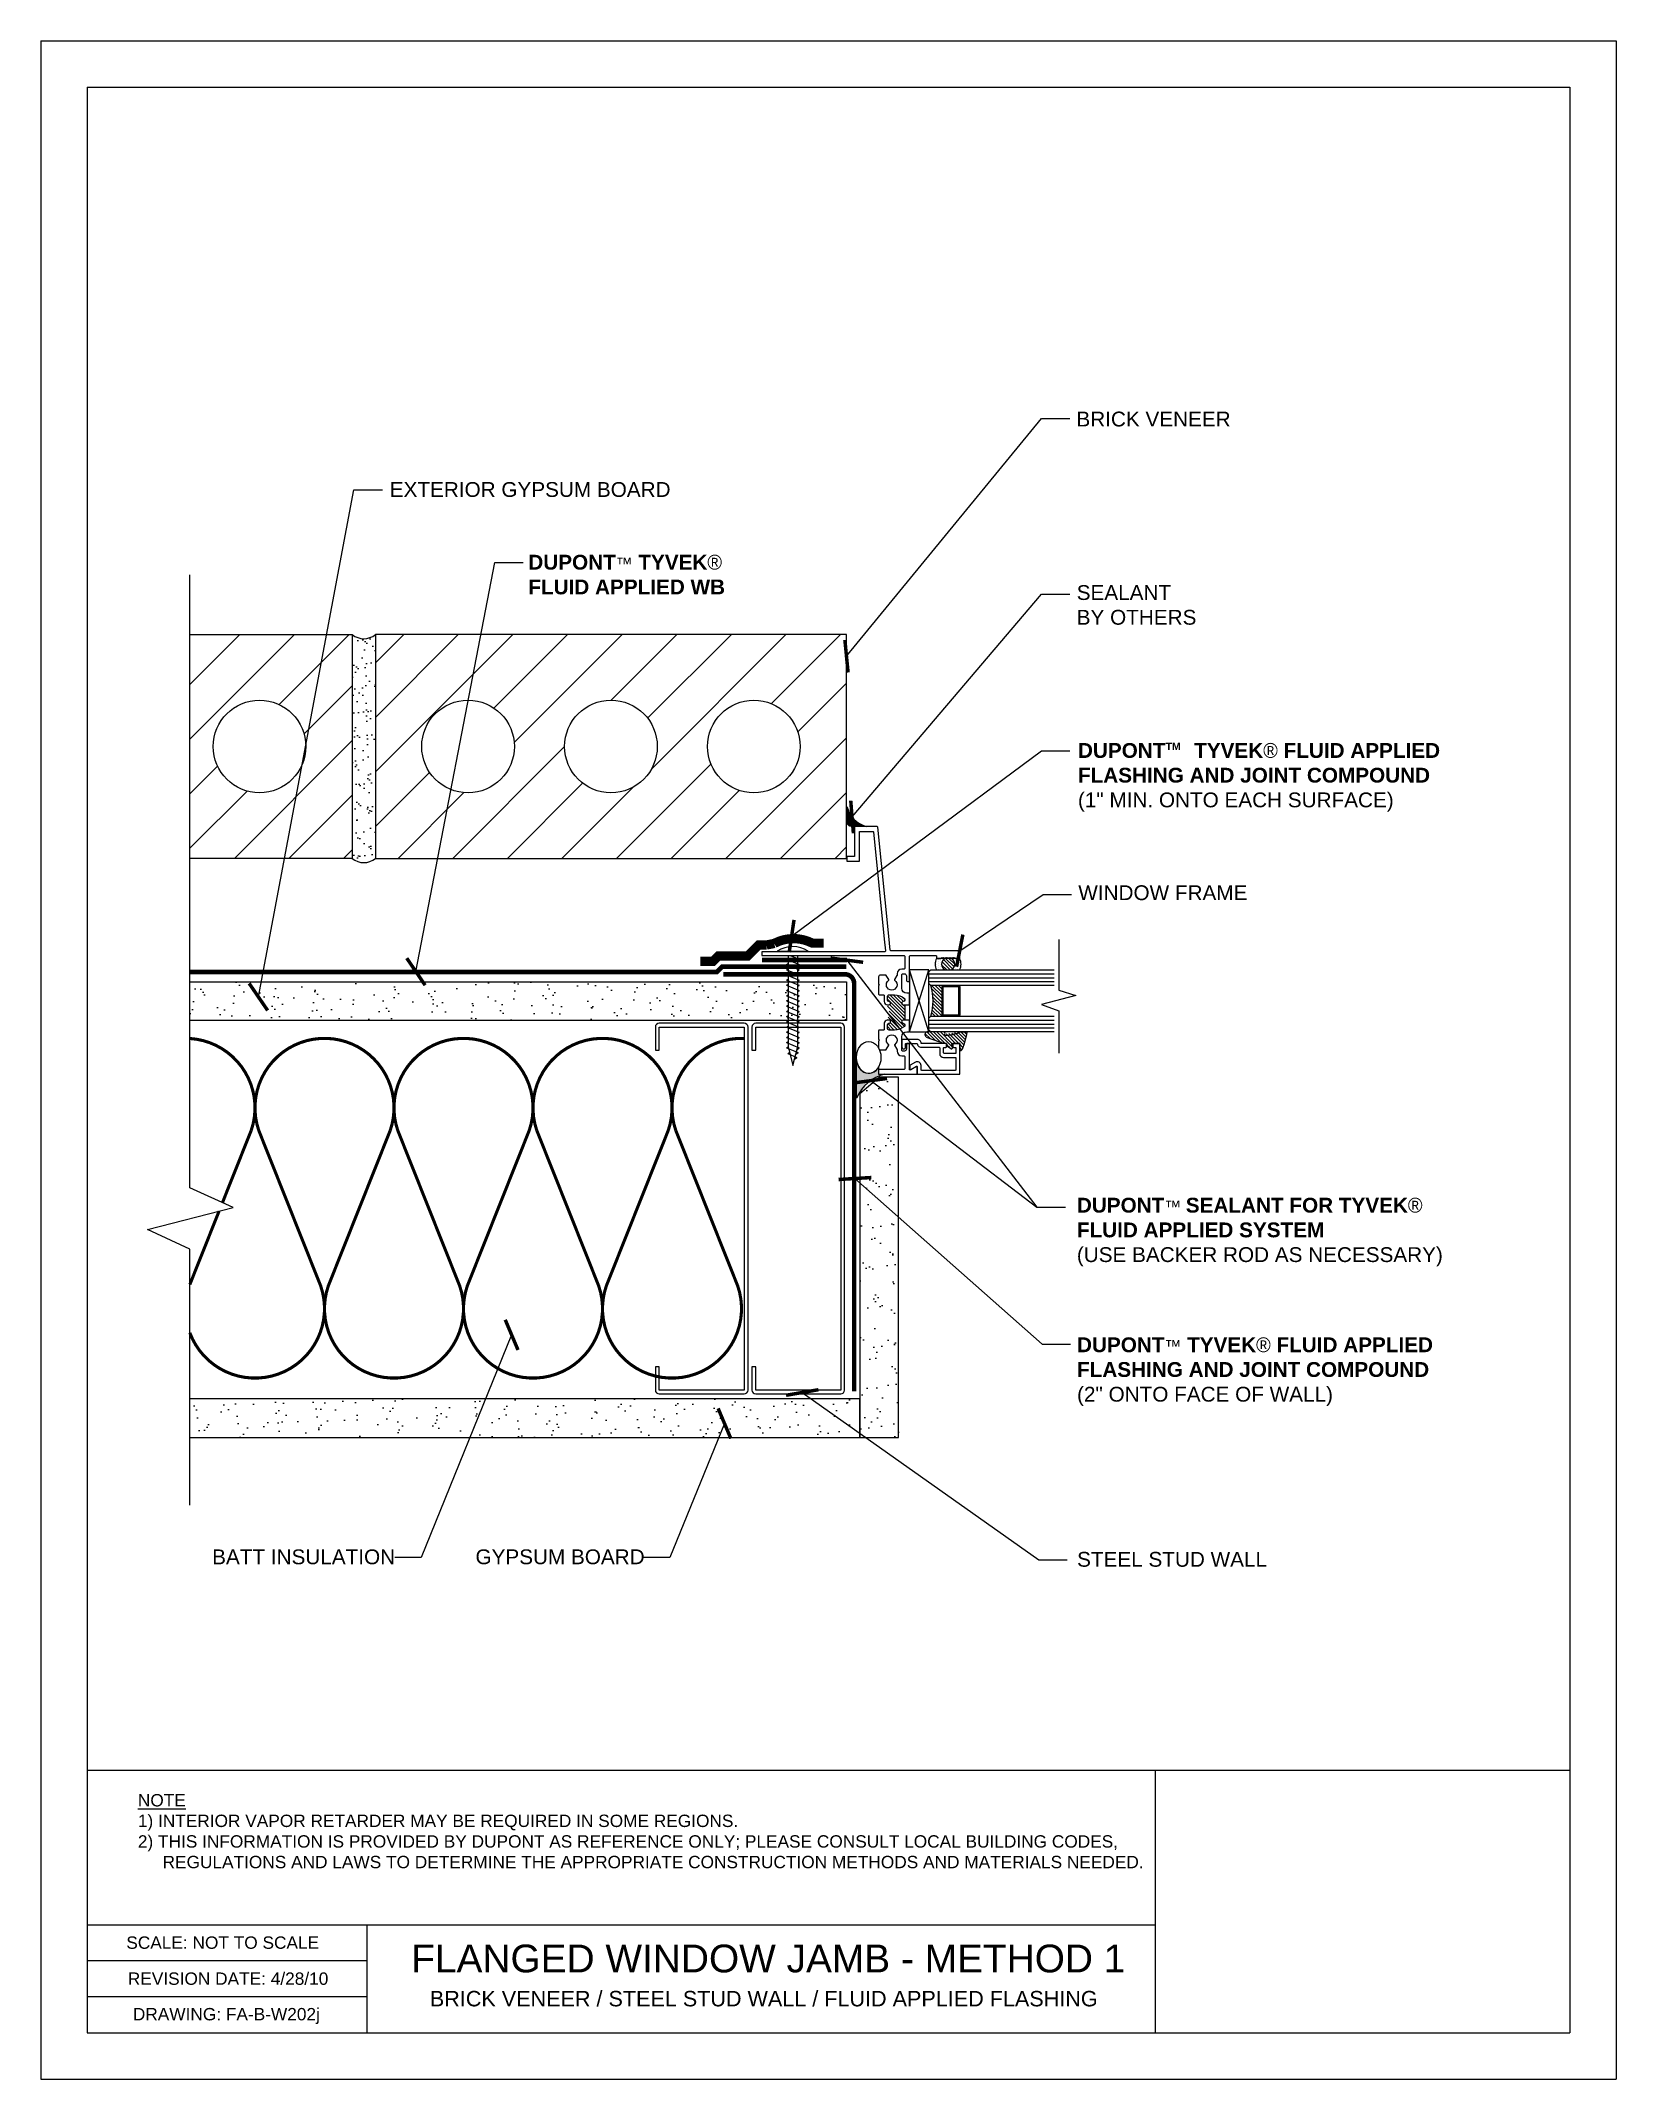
# Model space of a CAD drawing. Extents: x 431 to 456.5, y -269.5 to -236.5.
import ezdxf

# ---------------------------------------------------------------- set-up
doc = ezdxf.new("R2010")
doc.units = 0
doc.header["$LTSCALE"] = 1.5
doc.header["$MEASUREMENT"] = 0
doc.linetypes.add('DASHED2', pattern=[0.375, 0.25, -0.125])
doc.layers.get('0').update_dxf_attribs({"color": 8, "linetype": 'CONTINUOUS'})
for name, color, linetype in [('8x11-ttb$0$B', 5, 'CONTINUOUS'), ('CMU', 250, 'CONTINUOUS'), ('Flanged Window', 250, 'CONTINUOUS'), ('INSULATION', 241, 'CONTINUOUS'), ('SEALANT', 250, 'CONTINUOUS'), ('STRUCTURE', 250, 'CONTINUOUS'), ('TEXT', 7, 'CONTINUOUS'), ('Tyvek FA Flashing and Joint Treatment', 150, 'DASHED2'), ('Tyvek FA WB', 10, 'DASHED2')]:
    doc.layers.add(name, color=color, linetype=linetype)
for name, color, linetype, lineweight in [('A-Fasteners', 8, 'CONTINUOUS', 9), ('A-Sealant', 250, 'CONTINUOUS', 15), ('brick', 250, 'CONTINUOUS', 5), ('Gyp Board', 250, 'CONTINUOUS', 20), ('Metal Stud', 250, 'CONTINUOUS', 18)]:
    doc.layers.add(name, color=color, linetype=linetype, lineweight=lineweight)
doc.layers.add('VIEWPORT', color=7, linetype='CONTINUOUS', plot=False)
doc.styles.add('DETAILS', font='sanss___.ttf', dxfattribs={"height": 1})
doc.dimstyles.new('ARCH_1_1-2_IN', dxfattribs={"dimscale": 0, "dimtxt": 0.09375, "dimasz": 0.09375, "dimexe": 0.0625, "dimexo": 0.0625, "dimgap": 0.0625, "dimtad": 1, "dimdec": 4, "dimlfac": 8, "dimzin": 3, "dimdsep": 46, "dimlunit": 4, "dimtxsty": 'Standard', "dimblk1": 'ARCHTICK', "dimblk2": 'ARCHTICK', "dimsah": 1, "dimcen": 0.0625, "dimdle": 0.0625, "dimclrd": 256, "dimclre": 256, "dimclrt": 256, "dimadec": 0, "dimazin": 0, "dimtfac": 1, "dimtdec": 4, "dimtmove": 0, "dimatfit": 3, "dimldrblk": 'ARCHTICK', "dimfxl": 1, "dimfrac": 2, "dimtolj": 1, "dimtzin": 0, "dimlwd": -1, "dimlwe": -1, "dimarcsym": 0})
pattern_1 = [(315, (440.0148717457176, -239.8994861129889), (0.02762135864009952, 0.02762135864009951), [])]

# ---------------------------------------------------------------- blocks, each defined once
blk = doc.blocks.new('*X1')
at = {"color": 0}
for p, q in [((0.140625, 0.34375), (0.140625, 0.34375)), ((0.15625, 0.375), (0.15625, 0.375)), ((0.171875, 0.34375), (0.171875, 0.34375)), ((0.1875, 0.375), (0.1875, 0.375)), ((0.203125, 0.34375), (0.203125, 0.34375)), ((0.21875, 0.375), (0.21875, 0.375)), ((0.234375, 0.34375), (0.234375, 0.34375)), ((0.25, 0.375), (0.25, 0.375)), ((0.265625, 0.34375), (0.265625, 0.34375)), ((0.28125, 0.375), (0.28125, 0.375)), ((0.296875, 0.34375), (0.296875, 0.34375)), ((0.3125, 0.375), (0.3125, 0.375)), ((0.140625, 0.28125), (0.140625, 0.28125)), ((0.140625, 0.09375), (0.140625, 0.09375)), ((0.140625, 0.03125), (0.140625, 0.03125)), ((0.15625, 0.3125), (0.15625, 0.3125)), ((0.15625, 0.0625), (0.15625, 0.0625)), ((0.15625, 0), (0.15625, 0)), ((0.171875, 0.03125), (0.171875, 0.03125)), ((0.1875, 0.3125), (0.1875, 0.3125)), ((0.1875, 0.0625), (0.1875, 0.0625)), ((0.1875, 0), (0.1875, 0)), ((0.203125, 0.03125), (0.203125, 0.03125)), ((0.21875, 0.3125), (0.21875, 0.3125)), ((0.21875, 0.0625), (0.21875, 0.0625)), ((0.21875, 0), (0.21875, 0)), ((0.234375, 0.03125), (0.234375, 0.03125)), ((0.25, 0.3125), (0.25, 0.3125)), ((0.25, 0.0625), (0.25, 0.0625)), ((0.25, 0), (0.25, 0)), ((0.265625, 0.03125), (0.265625, 0.03125)), ((0.28125, 0.3125), (0.28125, 0.3125)), ((0.28125, 0.0625), (0.28125, 0.0625)), ((0.28125, 0), (0.28125, 0)), ((0.296875, 0.28125), (0.296875, 0.28125)), ((0.296875, 0.09375), (0.296875, 0.09375)), ((0.296875, 0.03125), (0.296875, 0.03125)), ((0.3125, 0.3125), (0.3125, 0.3125)), ((0.3125, 0.25), (0.3125, 0.25)), ((0.3125, 0.125), (0.3125, 0.125)), ((0.3125, 0.0625), (0.3125, 0.0625)), ((0.3125, 0), (0.3125, 0))]:
    blk.add_line(p, q, dxfattribs=at)
blk = doc.blocks.new('_ArchTick')
at = {"color": 0, "linetype": 'ByBlock', "const_width": 0.15}
blk.add_lwpolyline([(-0.5, -0.5), (0.5, 0.5)], dxfattribs=at)
blk = doc.blocks.new('Revsion Date')
at = {"layer": 'TEXT', "insert": (0.000131622949083976, 0.2031688605532622, 2.979996827461446e-09), "char_height": 0.2, "width": 16.26451670448571, "attachment_point": 1, "style": 'DETAILS'}
blk.add_mtext('\\pi-0.033334,l0.033334,t0.1;REVISION DATE: 4/28/10', dxfattribs=at)

msp = doc.modelspace()

# ---------------------------------------------------------------- hatches: boundary and pattern name
at = {"layer": 'brick'}
h = msp.add_hatch(dxfattribs=at)
h.set_pattern_fill('_USER', color=256, scale=0.625, angle=45, style=0, pattern_type=0)
h.set_pattern_definition([(45, (327.7296564125932, -49.42564763300743), (-0.4419417382415922, 0.4419417382415922), [])])
h.paths.add_polyline_path([(443.9953514776073, -249.7754262323278), (443.9953514776073, -246.1504262323278), (436.3703514776073, -246.1504262323278), (436.3703514776073, -249.7754262323278)])
h.paths.add_polyline_path([(441.7453514776073, -247.9629262323278, -1), (443.2453514776073, -247.9629262323278, -1)], flags=16)
h.paths.add_polyline_path([(439.4328514776073, -247.9629262323278, -1), (440.9328514776073, -247.9629262323278, -1)], flags=16)
h.paths.add_polyline_path([(437.1203514776073, -247.9629262323278, -1), (438.6203514776073, -247.9629262323278, -1)], flags=16)
h.paths.add_polyline_path([(433.7453514776073, -247.962926232328, -1), (435.2453514776073, -247.962926232328, -1)], flags=16)
h.paths.add_polyline_path([(433.3668345524438, -246.1504262323278), (433.3668345524438, -249.7754262323278), (435.9953514776073, -249.7754262323278), (435.9953514776073, -246.1504262323278)])
at = {"layer": 'CMU'}
h = msp.add_hatch(dxfattribs=at)
h.set_pattern_fill('AR-SAND', color=256, scale=0.15, style=0)
h.set_pattern_definition([(37.50000000000001, (489.2911590799567, -165.0654113767505), (-0.009449003716441223, 0.2890235653519738), [0, -0.228, 0, -0.255, 0, -0.24375]), (7.499999999999999, (489.2911590799567, -165.0654113767505), (0.2654665057901591, 0.423321909784461), [0, -0.123, 0, -0.2055, 0, -0.07875]), (327.5, (489.1066590799567, -165.0654113767505), (0.4671212792627242, 0.0008488580305446746), [0, -0.075, 0, -0.27, 0, -0.3525]), (317.5, (489.1066590799567, -165.0654113767505), (0.450918990685844, 0.1316513347401374), [0, -0.0375, 0, -0.177, 0, -0.2025])])
h.paths.add_polyline_path([(435.9953514776073, -249.775426232328, 0.3636398934486965), (436.3703514776073, -249.7754262323276), (436.3703514776073, -246.1504262323276, -0.3636398934486965), (435.9953514776073, -246.150426232328)])
at = {"layer": 'Flanged Window'}
h = msp.add_hatch(dxfattribs=at)
h.set_pattern_fill('ANSI31', color=256, scale=0.3125, angle=-90.00000000000001, style=0)
h.set_pattern_definition(pattern_1)
h.paths.add_polyline_path([(445.5906348501923, -251.3940226401584, 0.5994849690439422), (445.5906348501923, -251.5815226401584), (445.690817372217, -251.5815226401584, 0.5994849690439855), (445.690817372217, -251.3940226401584)])
h = msp.add_hatch(dxfattribs=at)
h.set_pattern_fill('ANSI31', color=256, scale=0.3125, angle=-90.00000000000001, style=0)
h.set_pattern_definition(pattern_1)
h.paths.add_polyline_path([(444.773342691113, -251.9840226401584), (444.6882661104499, -251.9840226401584, 0.4142135623730782), (444.6572661104499, -252.0150226401584), (444.6572661104499, -252.0454625953151), (444.6572661104499, -252.0690228161001, 0.4134367706477985), (444.682199789002, -252.0940227281293, -0.4134367706477768), (444.707133467554, -252.1190226401584, -0.4142135623730014), (444.682133467554, -252.1440226401584), (444.645133467554, -252.1440226401584, -0.0235299427076355), (444.6404352883328, -252.1438014219033, -0.3828738555299172), (444.6404352883328, -252.3942438584135, -0.02352994270754205), (444.645133467554, -252.3940226401584), (444.682133467554, -252.3940226401584, -0.414213562373142), (444.707133467554, -252.4190226401584, -0.4134367706478139), (444.682199789002, -252.4440225521876, 0.4134367706477617), (444.6572661104499, -252.4690224642167), (444.6572661104499, -252.5230226401584, 0.4142135623731245), (444.6882661104499, -252.5540226401584), (444.7733426911131, -252.5540226401584, 0.1770594805052711), (444.934583083239, -252.4950763916188, 0.2209495453946134), (444.938133467554, -252.4874342415604), (444.938133467554, -252.4690226401584, 0.4142135623731367), (444.913133467554, -252.4440226401584, -0.4142135623730951), (444.888133467554, -252.4190226401584, -0.4142135623731262), (444.913133467554, -252.3940226401584), (444.938133467554, -252.3940226401584), (444.938133467554, -252.1440226401584), (444.913133467554, -252.1440226401584, -0.4142135623732721), (444.888133467554, -252.1190226401584, -0.4142135623730742), (444.913133467554, -252.0940226401584, 0.4142135623731161), (444.938133467554, -252.0690226401584), (444.938133467554, -252.0506110387565, 0.2209495453946811), (444.934583083239, -252.0429688886981, 0.1770594805052991)])
h = msp.add_hatch(dxfattribs=at)
h.set_pattern_fill('ANSI31', color=256, scale=0.3125, angle=-90.00000000000001, style=0)
h.set_pattern_definition(pattern_1)
h.paths.add_polyline_path([(445.359383467554, -252.3315226401584, 0.1532661169364064), (445.359383467554, -251.8315226401584), (445.5626341380568, -251.8315226401584, 0.4142135623730951), (445.5426341380568, -251.8515226401584), (445.5426341380568, -252.3115226401584, 0.4142135623730951), (445.5626341380568, -252.3315226401584)])
h = msp.add_hatch(dxfattribs=at)
h.set_pattern_fill('ANSI31', color=256, scale=0.3125, angle=-90.00000000000001, style=0)
h.set_pattern_definition(pattern_1)
edge = h.paths.add_edge_path()
edge.add_ellipse((445.6956475785345, -252.6131295314899), major_axis=(-0.1394281120501379, -0.03159978577966091), ratio=0.1315504041792656, start_angle=43.23255510832654, end_angle=180.0222035758548)
edge.add_arc((445.5955229698013, -252.6329650776674), 0.01581211163489992, 131.5153182105293, 277.1039484910742, ccw=False)
edge.add_arc((445.569745834349, -252.6042874405566), 0.02274858542222976, 312.2539258486913, 394.0602292989347)
edge.add_arc((445.5739244450517, -252.596932577198), 0.01562499999999937, 20.16295508255612, 80.38761896200008)
edge.add_line((445.5765335357796, -252.5815269525572), (445.3041748022106, -252.5815269525572))
edge.add_line((445.3041748022106, -252.5815269525572), (445.2974051374348, -252.5822027865608))
edge.add_ellipse((445.2985371837681, -252.6278912376519), major_axis=(-0.001132046333257507, 0.04568845109110958), ratio=0.6211639215728223, start_angle=-2.228932720769633e-11, end_angle=153.240306021906)
edge.add_line((445.2867699018676, -252.6690031918491), (445.5026828699289, -252.7456060202891))
edge.add_ellipse((445.5265977630227, -252.7365681809758), major_axis=(-0.04675090711238047, 0.008507034838835905), ratio=0.3124151545627992, start_angle=62.54228582398135, end_angle=105.8208557421258)
edge.add_line((445.5367864363772, -252.7529398689673), (445.6129152002659, -252.7693110844313))
edge.add_arc((445.563484137493, -252.8078167028978), 0.0626586994786155, 0.4556110642818112, 37.9177399520741, ccw=False)
edge.add_arc((445.6461734884762, -252.8047276190272), 0.02019947474510423, 187.3691930734962, 230.7733178533416)
edge.add_line((445.6333995402377, -252.8203751436359), (445.6954884826068, -252.8597137390038))
edge.add_arc((445.6954884826069, -252.8440887390038), 0.01562499999999938, 270.0000000000065, 368.9185654660081)
edge.add_line((445.7109245714089, -252.8416663873579), (445.6995247470851, -252.7690226401584))
edge.add_line((445.6995247470851, -252.7690226401584), (445.8295125231189, -252.7690226401584))
edge.add_line((445.829512523119, -252.7690226401584), (445.8295125231188, -252.8704320020349))
edge.add_arc((445.8451375231188, -252.870432002035), 0.01562500000000029, 179.9999999999153, 322.8133697693374)
edge.add_ellipse((445.8983297881633, -252.7306992994634), major_axis=(-0.04074428102226008, -0.1491766593049794), ratio=0.0914005455359898, start_angle=-1.017777498068325e-12, end_angle=179.999999999999)
edge.add_line((445.9390740691855, -252.5815226401584), (445.8350740691855, -252.5815226401584))
at = {"layer": 'Gyp Board'}
h = msp.add_hatch(dxfattribs=at)
h.set_pattern_fill('AR-SAND,_O', color=256, scale=0.25, angle=90)
h.set_pattern_definition([(52.49999999999999, (-118.97298343527, -2033.9252010914), (0.4817059422532897, -0.01574833952740207), [0, -0.38, 0, -0.425, 0, -0.40625]), (82.49999999999999, (-118.97298343527, -2033.9252010914), (0.7055365163074351, 0.4424441763169317), [0, -0.205, 0, -0.3425, 0, -0.13125]), (122.5, (-118.97298343527, -2034.2327010914), (0.001414763384241117, 0.7785354654378738), [0, -0.125, 0, -0.45, 0, -0.5875]), (132.5, (-118.97298343527, -2034.2327010914), (0.2194188912335623, 0.7515316511430734), [0, -0.0625, 0, -0.295, 0, -0.3375])])
edge = h.paths.add_edge_path()
edge.add_line((433.3668345524438, -251.7754262323279), (443.9953514776073, -251.775426232328))
edge.add_line((443.9953514776073, -251.775426232328), (443.9953514776073, -252.400426232328))
edge.add_line((443.9953514776073, -252.400426232328), (433.3668345524438, -252.4004262323279))
h = msp.add_hatch(dxfattribs=at)
h.set_pattern_fill('AR-SAND,_O', color=256, scale=0.25, angle=-1.272221872585407e-14)
h.set_pattern_definition([(37.49999999999999, (0, -271.5365725593933), (-0.01574833952740193, 0.4817059422532897), [0, -0.38, 0, -0.425, 0, -0.40625]), (7.499999999999987, (0, -271.5365725593933), (0.4424441763169319, 0.705536516307435), [0, -0.205, 0, -0.3425, 0, -0.13125]), (327.5, (-0.3075, -271.5365725593933), (0.7785354654378738, 0.001414763384240952), [0, -0.125, 0, -0.45, 0, -0.5875]), (317.5, (-0.3075, -271.5365725593933), (0.7515316511430733, 0.2194188912335621), [0, -0.0625, 0, -0.295, 0, -0.3375])])
h.paths.add_polyline_path([(444.2141014776065, -259.150426232328), (444.8391014776064, -259.150426232328), (444.8391014776064, -253.3179959882593), (444.5316034648476, -253.3179959882593), (444.2141014776064, -253.5870027524008)])
h = msp.add_hatch(dxfattribs=at)
h.set_pattern_fill('AR-SAND,_O', color=256, scale=0.25, angle=90)
h.set_pattern_definition([(307.5, (-118.9104834352697, 1522.999348626744), (0.4817059422532897, 0.01574833952740201), [0, -0.3799999999999988, 0, -0.4249999999999988, 0, -0.4062499999999988]), (277.5, (-118.9104834352697, 1522.999348626744), (0.7055365163074351, -0.4424441763169318), [0, -0.205, 0, -0.3425, 0, -0.13125]), (237.5, (-118.9104834352697, 1523.306848626744), (0.001414763384241021, -0.7785354654378738), [0, -0.1249999999999999, 0, -0.4499999999999998, 0, -0.5874999999999996]), (227.5, (-118.9104834352697, 1523.306848626744), (0.2194188912335622, -0.7515316511430734), [0, -0.0625, 0, -0.295, 0, -0.3375])])
edge = h.paths.add_edge_path()
edge.add_line((433.3668342658086, -259.1504262323277), (444.2141014776065, -259.150426232328))
edge.add_line((444.2141014776065, -259.150426232328), (444.2141014776064, -258.525426232328))
edge.add_line((444.2141014776064, -258.525426232328), (433.3668337190025, -258.5254262323277))
at = {"layer": 'SEALANT', "linetype": 'Continuous'}
msp.add_hatch(color=256, dxfattribs=at).paths.add_polyline_path([(444.0016195922406, -248.9330396869302), (444.0016195922406, -249.2225555210674), (444.0395696978296, -249.2592650516901), (444.3159753966316, -249.2592650516901, -0.2624934133142667)])
h = msp.add_hatch(color=256, dxfattribs=at)
edge = h.paths.add_edge_path()
edge.add_arc((444.7587358226056, -253.9016445410726), 0.6479726620635412, 102.496413284636, 157.693408021942)
edge.add_line((444.159253510981, -253.6556983501467), (444.1590892860031, -253.0425291986564))
edge.add_arc((444.4467573227103, -253.001671691651), 0.2905550468011815, 188.0836561019345, 233.921767275749)
edge.add_arc((444.3533374149316, -253.0776738501804), 0.1768089346827076, 243.9361917309574, 336.1224188681145)
edge.add_line((444.5150136990546, -253.1492432468232), (444.516133467554, -253.2690226401584))
edge.add_line((444.516133467554, -253.2690226401584), (444.6185284716375, -253.2690226401584))

# ---------------------------------------------------------------- linework, layer by layer
at = {"layer": '8x11-ttb$0$B', "color": 7}
for p, q in [((431.704338062636, -237.2887712683001, 2.979996827461446e-09), (431.704338062636, -268.7887712683001, 2.979996827461446e-09)), ((431.704338062636, -237.2887712683001, 2.979996827461446e-09), (455.704338062636, -237.2887712683001, 2.979996827461446e-09)), ((455.704338062636, -237.2887712683001, 2.979996827461446e-09), (455.704338062636, -268.7887712683001, 2.979996827461446e-09)), ((431.704338062636, -267.0381050034567, 2.979996827461446e-09), (448.992885075475, -267.0381050034567, 2.979996827461446e-09)), ((431.704338062636, -268.7887712683001, 2.979996827461446e-09), (455.704338062636, -268.7887712683001, 2.979996827461446e-09))]:
    msp.add_line(p, q, dxfattribs=at)
for points, elevation in [([(455.704338062636, -264.5434509550295), (431.704338062636, -264.5434509550295)], 2.979996827461446e-09), ([(448.992885075475, -264.5434509550295), (448.992885075475, -268.7887712683001)], 2.979996827461446e-09), ([(436.2308883413559, -267.0381050034567), (436.2308883413559, -268.7887712683001)], 2.979996827461446e-09), ([(436.2308883413559, -267.6217050034567), (431.704338062636, -267.6217050034567)], 2.979996827461445e-09), ([(436.2308883413559, -268.2053050034567), (431.704338062636, -268.2053050034567)], 2.979996827461445e-09)]:
    msp.add_lwpolyline(points, dxfattribs=dict(at, elevation=elevation))
at = {"layer": 'A-Fasteners'}
for p, q in [((443.0250812442891, -251.4079180451397), (443.054347601711, -251.3882036896709)), ((443.0250812442891, -251.4079180451397), (443.2298236759298, -251.4922915192608)), ((443.0547901065938, -252.8444338532452), (443.0547901065934, -251.3470226401584)), ((443.0820536164236, -251.3470226401584), (443.2298236759298, -251.4079180451397)), ((443.2001605899919, -251.3470226401584), (443.2001605899923, -252.8444338532452)), ((443.2005573185079, -251.4276705475811), (443.2298236759298, -251.4079180451397)), ((443.0250812442891, -251.4922915192608), (443.054347601711, -251.4725847931866)), ((443.0250812442891, -251.4922915192608), (443.2298236759298, -251.5766649933819)), ((443.0250812442891, -251.5766649933819), (443.054347601711, -251.5569582673077)), ((443.0250812442891, -251.5766649933819), (443.2298236759298, -251.6610460968975)), ((443.0250812442891, -251.6610460968975), (443.054347601711, -251.6413317414288)), ((443.0250812442891, -251.6610460968975), (443.2298236759298, -251.7454119416241)), ((443.0250812442891, -251.7454272004131), (443.054347601711, -251.7257128449444)), ((443.0250812442891, -251.7454272004131), (443.2298236759298, -251.8297930451397)), ((443.2005573185079, -251.5120440217022), (443.2298236759298, -251.4922915192608)), ((443.2005573185079, -251.5964174958233), (443.2298236759298, -251.5766649933819)), ((443.2005573185079, -251.6807909699444), (443.2298236759298, -251.661038467503)), ((443.2005573185079, -251.76517207346), (443.2298236759298, -251.7454119416241)), ((443.0250812442891, -251.8298083039288), (443.054347601711, -251.81009394846)), ((443.0250812442891, -251.8298083039288), (443.2298236759298, -251.9141741486553)), ((443.0250812442891, -251.9141741486553), (443.054347601711, -251.8944597931866)), ((443.0250812442891, -251.9141741486553), (443.2298236759298, -251.9985476227764)), ((443.0250812442891, -251.9985476227764), (443.054347601711, -251.9788332673077)), ((443.0250812442891, -251.9985476227764), (443.2298236759298, -252.0829210968975)), ((443.0250812442891, -252.0829210968975), (443.054347601711, -252.0632067414288)), ((443.0250812442891, -252.0829210968975), (443.2298236759298, -252.1672945710186)), ((443.2005573185079, -251.8495455475811), (443.2298236759298, -251.8297930451397)), ((443.2005573185079, -251.9339266510967), (443.2298236759298, -251.9141741486553)), ((443.2005573185079, -252.0183001252178), (443.2298236759298, -251.9985476227764)), ((443.2005573185079, -252.1026735993389), (443.2298236759298, -252.0829210968975)), ((443.0250812442891, -252.1672945710186), (443.054347601711, -252.1475878449444)), ((443.0250812442891, -252.1672945710186), (443.2298236759298, -252.2516680451397)), ((443.0250812442891, -252.2516680451397), (443.054347601711, -252.2319613190655)), ((443.0250812442891, -252.2516680451397), (443.2298236759298, -252.3360491486553)), ((443.0250812442891, -252.3360491486553), (443.054347601711, -252.3163347931866)), ((443.0250812442891, -252.3360491486553), (443.2298236759298, -252.4204149933819)), ((443.0250812442891, -252.4204302521709), (443.054347601711, -252.4007158967022)), ((443.0250812442891, -252.4204302521709), (443.2298236759298, -252.5047960968975)), ((443.2005573185079, -252.18704707346), (443.2298236759298, -252.1672945710186)), ((443.2005573185079, -252.2714281769756), (443.2298236759298, -252.2516680451397)), ((443.2005573185079, -252.3558016510967), (443.2298236759298, -252.3360491486553)), ((443.2005573185079, -252.4401751252178), (443.2298236759298, -252.4204149933819)), ((443.0250812442891, -252.5048113556866), (443.054347601711, -252.4850970002178)), ((443.0250812442891, -252.5048113556866), (443.2298236759298, -252.5891772004131)), ((443.0250812442891, -252.5891924592022), (443.054347601711, -252.5694781037334)), ((443.0250812442891, -252.5891924592022), (443.2298236759298, -252.6735583039288)), ((443.0250812442891, -252.6735735627178), (443.054347601711, -252.6538592072491)), ((443.0250812442891, -252.6735735627178), (443.2298236759298, -252.7579394074444)), ((443.0250812442891, -252.7579546662334), (443.054347601711, -252.7382403107647)), ((443.0250812442891, -252.7579546662334), (443.2298236759298, -252.84232051096)), ((443.2005573185079, -252.5245562287334), (443.2298236759298, -252.5047960968975)), ((443.2005573185079, -252.6089297028545), (443.2298236759298, -252.5891772004131)), ((443.2005573185079, -252.6933184357647), (443.2298236759298, -252.6735583039288)), ((443.2005573185079, -252.7776995392803), (443.2298236759298, -252.7579394074444)), ((443.0250812442891, -252.8423357697491), (443.054347601711, -252.8226214142803)), ((443.0250812442891, -252.8423357697491), (443.213486869406, -252.919969895645)), ((443.0450023135664, -252.9349255177747), (443.0742686709883, -252.9152111623059)), ((443.0450023135664, -252.9349255177747), (443.1934115377687, -252.996078789545)), ((443.0547901065938, -252.8444338532452), (443.127475348293, -253.1261247249606)), ((443.127475348293, -253.1261247249606), (443.2001605899923, -252.8444338532452)), ((443.1536710051797, -253.0229109009645), (443.1934115377687, -252.996078789545)), ((443.173746336817, -252.9468020070644), (443.213486869406, -252.919969895645)), ((443.1945627973186, -252.8661280384895), (443.2298236759298, -252.84232051096))]:
    msp.add_line(p, q, dxfattribs=at)
msp.add_lwpolyline([(442.8749347599141, -251.278461220724), (443.3749347599141, -251.278461220724)], dxfattribs=at)
msp.add_arc((443.1249347599141, -251.6440181700106), 0.4428677942363103, 55.63224524558721, 124.3677547544128, dxfattribs=at)
at = {"layer": 'A-Sealant'}
for p, q in [((447.4309954847753, -251.089696508638), (447.4309954847753, -251.9097771480032)), ((447.7100589945011, -251.9932199482869), (447.1519319750495, -252.1410692879917)), ((447.4309954847753, -251.9097771480032), (447.7100589945011, -251.9932199482869)), ((447.1519319750495, -252.1410692879917), (447.4309954847753, -252.2418945195004)), ((447.4309954847753, -252.2418945195004), (447.4309954847753, -252.9295987967591))]:
    msp.add_line(p, q, dxfattribs=at)
msp.add_arc((444.4480881117326, -248.8173874585254), 0.4612044848355011, 194.5225655616658, 253.354368913411, dxfattribs=at)
at = {"layer": 'brick', "linetype": 'Continuous', "elevation": 2.979996827461446e-09}
msp.add_lwpolyline([(433.3668345524438, -246.1504262323278), (435.9953514776073, -246.1504262323278), (435.9953514776073, -249.7754262323278), (433.3668345524438, -249.7754262323278)], dxfattribs=at)
msp.add_lwpolyline([(443.9953514776073, -246.1504262323278), (436.3703514776073, -246.1504262323278), (436.3703514776073, -249.7754262323278), (443.9953514776073, -249.7754262323278)], close=True, dxfattribs=at)
at = {"layer": 'brick', "linetype": 'Continuous'}
for centre in [(434.4953514776073, -247.962926232328, 2.979996827461526e-09), (437.8703514776073, -247.9629262323278, 2.979996827461486e-09), (440.1828514776073, -247.9629262323278, 2.979996827461486e-09), (442.4953514776073, -247.9629262323278, 2.979996827461486e-09)]:
    msp.add_circle(centre, 0.75, dxfattribs=at)
for centre in [(436.1828514776071, -245.9267074748961, 2.979996827461486e-09), (436.1828514776071, -249.5517074748961, 2.979996827461486e-09)]:
    msp.add_arc(centre, 0.2919012374533256, 230.0334297092279, 309.9665702907721, dxfattribs=at)
at = {"layer": 'Flanged Window'}
for p, q in [((445.328133467554, -251.6440226401584), (447.359383467554, -251.6440226401584)), ((445.328133467554, -251.7065226401584), (447.359383467554, -251.7065226401584)), ((445.328133467554, -251.7690226401584), (447.359383467554, -251.7690226401584)), ((445.328133467554, -252.3940226401584), (447.359383467554, -252.3940226401584)), ((445.328133467554, -252.4565226401584), (447.359383467554, -252.4565226401584)), ((445.328133467554, -252.5190226401584), (447.359383467554, -252.5190226401584))]:
    msp.add_line(p, q, dxfattribs=at)
for points in [[(444.6798415991241, -251.0361039558595), (444.5030681287027, -249.2683692516446, 0.3853135861201285), (444.4931177568006, -249.2593642888348), (444.1271676324217, -249.2593642888348), (444.1271676324217, -249.7433642888348), (444.0021676324217, -249.7433642888348), (444.0021676324217, -249.8213642888348), (444.2051676324217, -249.8213642888348), (444.2051676324217, -249.3373642888347), (444.4225287269558, -249.3373642888347, -0.3853135861201833), (444.4324790988579, -249.3463692516445), (444.6061953610837, -251.0835318739027)], [(444.6061953610837, -251.0835318739027), (444.6252449339902, -251.2740276029682, -0.4437164408394605), (444.6152945620881, -251.2850226401584), (443.525133467554, -251.2850226401584), (443.525133467554, -251.2850226401584), (443.505133467554, -251.2850226401584), (442.6271696646181, -251.2850226401584), (442.6271696646181, -251.3470226401584), (444.928133467554, -251.3470226401584, -0.414213562373043), (444.938133467554, -251.3570226401584), (444.938133467554, -251.5560226401584, -0.414213562373043), (444.928133467554, -251.5660226401584), (444.891133467554, -251.5660226401584, 0.414213562373095), (444.813133467554, -251.6440226401584), (444.813133467554, -251.6683867787832, -0.1316524975874107), (444.8117937215919, -251.6733867787832), (444.7748723406031, -251.7373364865413, 0.3839683852959944), (444.7776576855694, -251.7504287942097, -3.079589394164548), (444.6766092495386, -251.7504287942097, 0.3839683852958766), (444.6793945945049, -251.7373364865413), (444.6399535769064, -251.6690226401584, 0.2679491924311631), (444.6312933228685, -251.6640226401584), (444.547133467554, -251.6640226401584, 0.4142135623730867), (444.516133467554, -251.6950226401584), (444.516133467554, -251.8050226401584), (444.531133467554, -251.8200226401584), (444.516133467554, -251.8350226401584), (444.516133467554, -251.9740226401584, 0.414213562373043), (444.526133467554, -251.9840226401584), (444.597133467554, -251.9840226401584, -0.414213562373095), (444.607133467554, -251.9940226401584), (444.607133467554, -252.0940226401584, 0.4142135623731003), (444.657133467554, -252.1440226401584), (444.682133467554, -252.1440226401584, 0.4142135623731159), (444.707133467554, -252.1190226401584)], [(444.707133467554, -252.1190226401584, 0.4142135623734279), (444.682133467554, -252.0940226401584, -0.4142135623731054), (444.657133467554, -252.0690226401584), (444.657133467554, -252.0150226401584, -0.4142135623730949), (444.688133467554, -251.9840226401584), (444.7733426911131, -251.9840226401584, -0.1770594805052748), (444.934583083239, -252.0429688886981, -0.2209495453948463), (444.938133467554, -252.0506110387565), (444.938133467554, -252.0690226401584, -0.4142135623730846), (444.913133467554, -252.0940226401584, 0.4142135623731262), (444.888133467554, -252.1190226401584, 0.4142135623731367), (444.913133467554, -252.1440226401584), (445.016133467554, -252.1440226401584), (445.016133467554, -251.9660226401584, 0.414213562373095), (445.006133467554, -251.9560226401584), (444.971133467554, -251.9560226401584, -0.4142135623730919), (444.891133467554, -251.8760226401584), (444.891133467554, -251.6540226401584, -0.4142135623731211), (444.901133467554, -251.6440226401584), (444.935133467554, -251.6440226401584, -0.414213562373095), (444.966133467554, -251.6750226401584), (444.966133467554, -251.7540226401584, 0.414213562373095), (444.981133467554, -251.7690226401584), (445.006133467554, -251.7690226401584, 0.414213562373095), (445.016133467554, -251.7590226401584), (445.016133467554, -251.3570226401584, -0.414213562373069), (445.026133467554, -251.3470226401584), (445.443133467554, -251.3470226401584, -0.4142135623730691), (445.453133467554, -251.3570226401584), (445.453133467554, -251.3840226401584, 0.414213562373069), (445.463133467554, -251.3940226401584), (445.521133467554, -251.3940226401584), (445.536133467554, -251.3790226401584), (445.551133467554, -251.3940226401584), (445.566133467554, -251.3790226401584), (445.581133467554, -251.3940226401584), (445.596133467554, -251.3790226401584), (445.611133467554, -251.3940226401584), (445.626133467554, -251.3790226401584), (445.641133467554, -251.3940226401584), (445.656133467554, -251.3790226401584), (445.671133467554, -251.3940226401584), (445.686133467554, -251.3790226401584), (445.701133467554, -251.3940226401584), (445.716133467554, -251.3790226401584), (445.731133467554, -251.3940226401584), (445.746133467554, -251.3790226401584), (445.761133467554, -251.3940226401584), (445.828133467554, -251.3940226401584), (445.828133467554, -251.2690226401584), (444.7121833431751, -251.2690226401584, -0.3853135861201812), (444.702232971273, -251.2600176773486), (444.6798415991241, -251.0361039558595)], [(445.5848635172223, -252.6212860817743, 0.3759352725590049), (445.5885918838194, -252.5915467750296, 0.2690001309312399), (445.5765335357796, -252.5815269525572), (445.3041748022106, -252.5815269525572), (445.2974051374348, -252.5822027865608)], [(445.5367864363772, -252.7529398689673), (445.6129152002659, -252.7693110844313, -0.1498724098849271), (445.6260033876895, -252.8036386680476, 0.2394494977625325), (445.6333995402377, -252.8203751436359), (445.6954884826069, -252.8597137390038, 0.4605755436542983), (445.7109245714089, -252.8416663873579), (445.6995247470851, -252.7690226401584), (445.829512523119, -252.7690226401584), (445.8295125231188, -252.870432002035, 0.7186613578343546), (445.857585507141, -252.8798759587684, 0.7186613578343546)], [(445.5850423818533, -252.6211253077956, 0.7233421614621514), (445.5969105775744, -252.6487161861688, 0.7233421614621514)]]:
    msp.add_lwpolyline(points, format="xyb", dxfattribs=at)
for points in [[(445.4528187548552, -251.3940226401584, 0.2248757870346306), (445.4528187548552, -251.5815226401584), (445.828633467554, -251.5815226401584, 0.2248757870346306), (445.828633467554, -251.3940226401584)], [(445.828133467554, -251.8515226401584), (445.828133467554, -252.3115226401584, -0.414213562373095), (445.808133467554, -252.3315226401584), (445.5626341380568, -252.3315226401584, -0.414213562373095), (445.5426341380568, -252.3115226401584), (445.5426341380568, -251.8515226401584, -0.414213562373095), (445.5626341380568, -251.8315226401584), (445.808133467554, -251.8315226401584, -0.414213562373095)], [(444.688133467554, -252.5540226401584, -0.4142135623730971), (444.657133467554, -252.5230226401584), (444.657133467554, -252.4690226401584, -0.4142135623730742), (444.682133467554, -252.4440226401584, 0.4142135623731262), (444.707133467554, -252.4190226401584, 0.4142135623731158), (444.682133467554, -252.3940226401584), (444.657133467554, -252.3940226401584, 0.414213562373095), (444.607133467554, -252.4440226401584), (444.607133467554, -252.5440226401584, -0.414213562373095), (444.597133467554, -252.5540226401584), (444.526133467554, -252.5540226401584, 0.414213562373069), (444.516133467554, -252.5640226401584), (444.516133467554, -252.7030226401584), (444.531133467554, -252.7180226401584), (444.516133467554, -252.7330226401584), (444.516133467554, -252.8430226401584, 0.4142135623730781), (444.547133467554, -252.8740226401584), (444.6312933228685, -252.8740226401584, 0.2679491924311262), (444.6399535769064, -252.8690226401584), (444.6793945945049, -252.8007087937756, 0.3839683852957627), (444.6766092495386, -252.7876164861071, -3.079589394164483), (444.7776576855694, -252.7876164861071, 0.3839683852958816), (444.7748723406031, -252.8007087937756), (444.8117937215919, -252.8646585015337, -0.1316524975871217), (444.813133467554, -252.8696585015336), (444.813133467554, -252.8940226401584, 0.414213562373095), (444.891133467554, -252.9720226401584), (444.928133467554, -252.9720226401584, -0.414213562373095), (444.938133467554, -252.9820226401584), (444.938133467554, -253.1810226401584, -0.414213562373095), (444.928133467554, -253.1910226401584), (444.516133467554, -253.1910226401584), (444.516133467554, -253.2690226401584), (445.016133467554, -253.2690226401584), (445.141133467554, -253.2690226401584), (445.141133467554, -253.1540226401584, 0.4142135623731211), (445.131133467554, -253.1440226401584, 0.1316524975875016), (445.126133467554, -253.1453623861206), (445.031133467554, -253.2002106616936, -0.5773502691895228), (445.016133467554, -253.1915504076557), (445.016133467554, -252.7790226401584, 0.4142135623731211), (445.006133467554, -252.7690226401584), (444.981133467554, -252.7690226401584, 0.4142135623730951), (444.966133467554, -252.7840226401584), (444.966133467554, -252.8630226401584, -0.414213562373095), (444.935133467554, -252.8940226401584), (444.901133467554, -252.8940226401584, -0.4142135623731211), (444.891133467554, -252.8840226401584), (444.891133467554, -252.6620226401584, -0.414213562373095), (444.971133467554, -252.5820226401584), (445.006133467554, -252.5820226401584, 0.4142135623731211), (445.016133467554, -252.5720226401584), (445.016133467554, -252.3940226401584), (444.913133467554, -252.3940226401584, 0.4142135623731262), (444.888133467554, -252.4190226401584, 0.4142135623731054), (444.913133467554, -252.4440226401584, -0.414213562373095), (444.938133467554, -252.4690226401584), (444.938133467554, -252.4874342415604, -0.2209495453947372), (444.934583083239, -252.4950763916188, -0.1770594805052818), (444.7733426911131, -252.5540226401584)], [(445.6161334675541, -252.7790226401584, 0.414213562373043), (445.606133467554, -252.7690226401584), (445.203133467554, -252.7690226401584, 0.4142135623731203), (445.141133467554, -252.7070226401584), (444.901133467554, -252.7070226401584, 0.414213562373095), (444.891133467554, -252.7170226401584), (444.891133467554, -252.8357175736179, 0.8808085980802648), (444.953133467554, -252.8357175736179), (444.953133467554, -252.7790226401584, -0.414213562373147), (444.963133467554, -252.7690226401584), (445.141133467554, -252.7690226401584), (445.141133467554, -252.7690226401584, 0.4142135623731286), (445.203133467554, -252.8310226401584), (445.494133467554, -252.8310226401584, -0.414213562373147), (445.504133467554, -252.8410226401584), (445.504133467554, -252.9340226401584, 0.414213562373095), (445.566133467554, -252.9960226401584), (445.756133467554, -252.9960226401584, -0.414213562373043), (445.766133467554, -253.0060226401584), (445.766133467554, -253.1970226401584, -0.414213562372991), (445.756133467554, -253.2070226401584), (445.213133467554, -253.2070226401584, -0.414213562373095), (445.203133467554, -253.1970226401584), (445.203133467554, -253.1290226401584, 0.5790003334591378), (445.1098682442722, -253.075483067755), (445.0260906896053, -253.1244062069413, 0.2666241783613936), (445.021133467554, -253.1330416218451), (445.021133467554, -253.1816785437163, 0.5790003334591738), (445.0361762455027, -253.19031395862), (445.1260906896053, -253.1378070922979, -0.5790003334590714), (445.141133467554, -253.1464425072016), (445.141133467554, -253.2690226401584), (445.828133467554, -253.2690226401584), (445.828133467554, -252.7690226401584), (445.726133467554, -252.7690226401584, 0.414213562373043), (445.716133467554, -252.7790226401584), (445.716133467554, -252.8240226401584, 0.414213562373095), (445.726133467554, -252.8340226401584), (445.756133467554, -252.8340226401584, -0.414213562372991), (445.766133467554, -252.8440226401584), (445.766133467554, -252.9240226401584, -0.414213562373043), (445.756133467554, -252.9340226401584), (445.606133467554, -252.9340226401584), (445.576133467554, -252.9340226401584, -0.414213562373147), (445.566133467554, -252.9240226401584), (445.566133467554, -252.8440226401584, -0.414213562373095), (445.576133467554, -252.8340226401584), (445.606133467554, -252.8340226401584, 0.414213562373095), (445.6161334675541, -252.8240226401584)]]:
    msp.add_lwpolyline(points, format="xyb", close=True, dxfattribs=at)
for points in [[(445.016133467554, -251.5815226401584), (445.016133467554, -252.5815226401584), (445.328133467554, -252.5815226401584), (445.328133467554, -251.5815226401584)], [(445.808133467554, -251.8515226401584), (445.808133467554, -252.3115226401584), (445.5626341380568, -252.3115226401584), (445.5626341380568, -251.8515226401584)]]:
    msp.add_lwpolyline(points, close=True, dxfattribs=at)
for points in [[(445.328133467554, -252.5815226401584), (445.016133467554, -251.5815226401584)], [(445.016133467554, -252.5815226401584), (445.328133467554, -251.5815226401584)], [(447.359383467554, -251.8315226401584), (445.359383467554, -251.8315226401584), (445.328133467554, -251.8002726401584), (445.328133467554, -251.6127726401584), (445.359383467554, -251.5815226401584), (447.359383467554, -251.5815226401584)], [(444.938133467554, -252.1440226401584), (444.938133467554, -252.3940226401584)], [(447.359383467554, -252.5815226401584), (445.359383467554, -252.5815226401584), (445.328133467554, -252.5502726401584), (445.328133467554, -252.3627726401584), (445.359383467554, -252.3315226401584), (447.359383467554, -252.3315226401584)], [(445.2867699018676, -252.6690031918491), (445.502682869929, -252.7456060202892)], [(445.8350740691855, -252.5815226401584), (445.9390740691855, -252.5815226401584)]]:
    msp.add_lwpolyline(points, dxfattribs=at)
for centre, radius, start, end in [((445.6407261112046, -251.4877726401584), 0.10629297686022, 118.1158925318124, 241.884107468181), ((445.6407261112046, -251.4877726401584), 0.1062929768602179, 298.115892531819, 61.88410746818751), ((444.5629668190814, -252.0815226401584), 0.8347331777067148, 342.5726116454456, 17.42738835455113)]:
    msp.add_arc(centre, radius, start, end, dxfattribs=at)
at = {"layer": 'Flanged Window', "extrusion": (0, 0, -1)}
for centre, major_axis, ratio, start_param, end_param in [((445.2985371837681, -252.6278912376519), (-0.001132046333257507, 0.04568845109110958), 0.6211639215728223, 3.608637420333633, 6.283185307179975), ((445.5265977630227, -252.7365681809758), (-0.04675090711238047, 0.008507034838835905), 0.3124151545627992, 4.436262957201544, 5.191616497827737), ((445.6956475785345, -252.6131295314899), (-0.1394281120501379, -0.03159978577966091), 0.1315504041792656, 3.14120512808541, 5.529979865740398), ((445.8983297881633, -252.7306992994634), (-0.04074428102226008, -0.1491766593049794), 0.0914005455359898, 3.141592653589811, 6.283185307179604)]:
    msp.add_ellipse(centre, major_axis=major_axis, ratio=ratio, start_param=start_param, end_param=end_param, dxfattribs=at)
at = {"layer": 'Gyp Board', "elevation": 2.979996827461446e-09}
for points in [[(433.3668345524438, -251.7754262323279), (443.9953514776073, -251.775426232328), (443.9953514776073, -252.400426232328), (433.3668345524438, -252.4004262323279)], [(444.2141014776065, -259.150426232328), (444.8391014776064, -259.150426232328), (444.8391014776064, -253.3179959882593), (444.5316034648476, -253.3179959882593), (444.2141014776064, -253.5870027524008)], [(444.2141014776064, -253.5870027524008), (444.2141014776065, -259.150426232328)], [(433.3668342658086, -259.1504262323277), (444.2141014776065, -259.150426232328), (444.2141014776064, -258.525426232328), (433.3668337190025, -258.5254262323277)]]:
    msp.add_lwpolyline(points, dxfattribs=at)
at = {"layer": 'INSULATION', "color": 253, "const_width": 0.05, "elevation": 2.979996827461446e-09}
for points in [[(433.3668327822438, -257.4547098822142, 0.988981793712645), (435.4846369124303, -256.6952467268666), (434.4834182471908, -254.1812454956068, -0.5275875311540644), (435.5891014776045, -252.6890519717653)], [(433.3668345524438, -252.6904451807086, -0.4959173986660426), (434.3596369124317, -254.1812454956059), (433.8944905440487, -255.3492006920376)], [(435.5891014776045, -252.6890519717653, -0.5036295496547037), (436.6096369124339, -254.181245495606), (435.608418247193, -256.6952467268691, 1.404370499403762), (437.7346369124327, -256.6952467268664), (436.733418247193, -254.1812454956064, -1.404370499398822), (438.8596369124341, -254.1812454956064), (437.8584182471932, -256.69524672687, 1.404370499403763), (439.9846369124327, -256.6952467268671), (438.9834182471932, -254.1812454956074, -1.404370499398822), (441.1096369124341, -254.1812454956064), (440.1084182471932, -256.69524672687, 1.404370499403762), (442.2346369124327, -256.6952467268671), (441.2334182471932, -254.1812454956074, -0.5275875311540644), (442.3391014776068, -252.6890519717658)]]:
    msp.add_lwpolyline(points, format="xyb", dxfattribs=at)
msp.add_lwpolyline([(433.8399289973931, -255.4862015293511), (433.3668320993138, -256.6741200386332)], dxfattribs=at)
at = {"layer": 'Metal Stud', "elevation": 2.979996827461446e-09}
for points in [[(440.9641014776073, -258.0061938231469), (440.9016014776068, -258.0061938231469), (440.9016014776068, -258.3811938231469, 0.414213562373095), (440.9641014776068, -258.4436938231469), (442.3391014776068, -258.4436938231469, 0.414213562373095), (442.4016014776068, -258.3811938231469), (442.4016014776068, -252.5061938231469, 0.414213562373095), (442.3391014776068, -252.4436938231469), (440.9641014776068, -252.4436938231469, 0.414213562373095), (440.9016014776068, -252.5061938231469), (440.9016014776068, -252.8811938231469), (440.9641014776073, -252.8811938231469), (440.9641014776073, -252.5061938231469), (442.3391014776068, -252.5061938231469), (442.3391014776064, -258.3811938231469), (440.9641014776073, -258.3811938231469)], [(442.5266014776078, -258.0061938231469), (442.4641014776073, -258.0061938231469), (442.4641014776073, -258.3811938231469, 0.414213562373095), (442.5266014776073, -258.4436938231469), (443.9016014776073, -258.4436938231469, 0.414213562373095), (443.9641014776073, -258.3811938231469), (443.9641014776073, -252.5061938231469, 0.414213562373095), (443.9016014776073, -252.4436938231469), (442.5266014776073, -252.4436938231469, 0.414213562373095), (442.4641014776073, -252.5061938231469), (442.4641014776073, -252.8811938231469), (442.5266014776078, -252.8811938231469), (442.5266014776078, -252.5061938231469), (443.9016014776073, -252.5061938231469), (443.9016014776068, -258.3811938231469), (442.5266014776078, -258.3811938231469)]]:
    msp.add_lwpolyline(points, format="xyb", close=True, dxfattribs=at)
at = {"layer": 'SEALANT', "linetype": 'Continuous', "const_width": 0.075, "elevation": 2.979996827461446e-09}
msp.add_lwpolyline([(444.0015786707133, -251.4177323765895), (442.6271696646181, -251.4177323765895)], dxfattribs=at)
at = {"layer": 'SEALANT', "linetype": 'Continuous'}
for points in [[(444.6185284716375, -253.2690226401584, 0.2456096544619512), (444.159253510981, -253.6556983501467), (444.1590892860031, -253.0425291986564, 0.2027167929496145), (444.2756525498005, -253.2365022516494, 0.3461261671958296)], [(444.2756525498005, -253.2365022516494, 0.4254341242710207), (444.5150136990546, -253.1492432468232), (444.516133467554, -253.2690226401584), (444.6185284716375, -253.2690226401584)]]:
    msp.add_lwpolyline(points, format="xyb", dxfattribs=at)
msp.add_ellipse((444.3551008459242, -252.998321730797), major_axis=(0, -0.2581620662939059), ratio=0.7657449048543656, dxfattribs=at)
at = {"layer": 'STRUCTURE', "elevation": 2.979996827461446e-09}
msp.add_lwpolyline([(433.3668345524438, -260.244818960625), (433.3668315966275, -256.0995490605346), (432.6815052830859, -255.7833183522545), (434.0658735401228, -255.4282504326504), (433.3668345524438, -255.1058214174035), (433.3668345524438, -245.1853510128485)], dxfattribs=at)
at = {"layer": 'Tyvek FA Flashing and Joint Treatment', "ltscale": 0.5, "const_width": 0.15, "flags": 128}
msp.add_lwpolyline([(443.6242859429991, -251.1471831514035), (443.4538398319376, -251.1471831514035, -0.1140057311146237), (443.4319088318786, -251.142116782866, 0.2389955834505409), (442.8260808829177, -251.1512822065593, -0.01744205461800917), (442.7022726104311, -251.1758720945452), (442.5746752335273, -251.1758599105753), (442.3940824836029, -251.3564526604997), (441.9212174288342, -251.3564526604997), (441.8342306429204, -251.4434394464134), (441.6271696646181, -251.4434394464134)], format="xyb", dxfattribs=at)
at = {"layer": 'Tyvek FA Flashing and Joint Treatment', "ltscale": 0.5, "const_width": 0.075, "elevation": 2.979996827461446e-09, "flags": 128}
msp.add_lwpolyline([(444.1198382635197, -258.400426232328), (444.1198382635197, -251.800939446414, 0.4142135623730125), (443.9698382635197, -251.650939446414), (442.0019222009112, -251.6509394464135)], format="xyb", dxfattribs=at)
at = {"layer": 'Tyvek FA WB', "elevation": 2.979996827461446e-09, "flags": 128}
msp.add_lwpolyline([(443.9953514776073, -251.5264526604997, 0.075, 0.075, 0), (441.9854065413315, -251.5264526604997, 0.075, 0.075, 0), (441.8984197554177, -251.6134394464135, 0.075, 0.075, 0), (433.3668345524439, -251.6134394464111, 0.075, 0.075, 0)], format="xyseb", dxfattribs=at)
at = {"layer": 'VIEWPORT', "color": 1}
for p, q in [((430.954338062636, -236.5387712683001, 2.979996827461446e-09), (430.954338062636, -269.5387712683001, 2.979996827461446e-09)), ((430.954338062636, -236.5387712683001, 2.979996827461446e-09), (456.454338062636, -236.5387712683001, 2.979996827461446e-09)), ((456.454338062636, -236.5387712683001, 2.979996827461446e-09), (456.454338062636, -269.5387712683001, 2.979996827461446e-09)), ((430.954338062636, -269.5387712683001, 2.979996827461446e-09), (456.454338062636, -269.5387712683001, 2.979996827461446e-09))]:
    msp.add_line(p, q, dxfattribs=at)

# ---------------------------------------------------------------- block references
at = {"layer": 'Flanged Window', "extrusion": (0, 0, -1), "zscale": -1, "rotation": 270}
msp.add_blockref('*X1', (-445.828633467554, -251.2690226401584), dxfattribs=at)
at = {"layer": 'TEXT'}
msp.add_blockref('Revsion Date', (432.3635489318822, -268.0135041915586), dxfattribs=at)

# ---------------------------------------------------------------- texts
at = {"layer": 'TEXT', "style": 'DETAILS'}
for s, insert, char_height, width, attachment_point in [('BRICK VENEER', (447.7172529761719, -242.5424618361288, 2.979996827461446e-09), 0.239999999976, 6.521350676943849, 1), ('\\pi0.24834;EXTERIOR GYPSUM BOARD', (436.3543713477154, -243.6830409128534, 5.959993654922892e-09), 0.239999999976, 4.664147086851381, 1), ('{\\fSansSerif|b1|i0|c2|p2;DUPONT\\fArial|b0|i0|c0|p32;\\H0.8125x;™\\fSansSerif|b1|i0|c2|p2;\\H1.2308x; TYVEK\\fSymbol|b0|i0|c2|p18;â\\fSansSerif|b1|i0|c2|p2; FLUID APPLIED WB}', (438.8454400049114, -244.8600333832166, 2.979996827461446e-09), 0.239999999976, 4.083664647993283, 1), ('SEALANT \\PBY OTHERS', (447.7217956157252, -245.351488723697, 2.979996827461446e-09), 0.239999999976, 6.521350676943849, 1), ('{\\fSansSerif|b1|i0|c2|p2;DUPONT     TYVEK\\fSymbol|b0|i0|c2|p18;â\\fSansSerif|b1|i0|c2|p2; FLUID APPLIED FLASHING AND JOINT COMPOUND} \\P(1" MIN. ONTO EACH SURFACE)', (447.7417644729526, -248.4639769568205), 0.24, 7.261592435195269, 4), ('WINDOW FRAME', (447.7471198665327, -250.2105260799576, 2.979996827461446e-09), 0.239999999976, 6.521350676943849, 1), ('{\\fSansSerif|b1|i0|c2|p2;DUPONT\\fArial|b0|i0|c0|p32;\\H0.8125x;™\\fArial|b1|i0|c0|p32; \\H1.2308x;SEALANT FOR TYVEK\\fSymbol|b0|i0|c2|p18;â\\fArial|b0|i0|c0|p32; \\fArial|b1|i0|c0|p32;FLUID APPLIED SYSTEM\\P\\fArial|b0|i0|c0|p32;\\H0.99998x;(USE BACKER ROD AS NECESSARY)}', (447.7243654789481, -255.2691648806765, 2.979996827461446e-09), 0.239999999976, 6.521350676943849, 1), ('{\\fSansSerif|b1|i0|c2|p2;DUPONT\\fArial|b0|i0|c0|p32;\\H0.8125x;™\\fSansSerif|b1|i0|c2|p2;\\H1.2308x; TYVEK\\fSymbol|b0|i0|c2|p18;â\\fSansSerif|b1|i0|c2|p2; FLUID APPLIED FLASHING AND JOINT COMPOUND\\fSansSerif|b0|i0|c2|p2; \\P(2" ONTO FACE OF WALL)}', (447.7271932028181, -257.5291219702792, 2.979996827461446e-09), 0.239999999976, 6.521350676943849, 1), ('BATT INSULATION', (433.7281707303459, -260.9620460227329, 2.979996827461446e-09), 0.239999999976, 6.521350676943849, 1), ('GYPSUM BOARD', (437.9903370582863, -260.9612819830001, 2.979996827461446e-09), 0.239999999976, 6.521350676943849, 1), ('STEEL STUD WALL', (447.7281917976773, -261.0021861659772, 2.979996827461446e-09), 0.239999999976, 6.521350676943849, 1), ('{\\LNOTE\\P}1) INTERIOR VAPOR RETARDER MAY BE REQUIRED IN SOME REGIONS.\\P\\pi-0.4,l0.4;2) THIS INFORMATION IS PROVIDED BY DUPONT AS REFERENCE ONLY; PLEASE CONSULT LOCAL BUILDING CODES, REGULATIONS AND LAWS TO DETERMINE THE APPROPRIATE CONSTRUCTION METHODS AND MATERIALS NEEDED.', (432.525839973491, -264.9223689057662, 5.959993654922892e-09), 0.2, 16.26451670448571, 1), ('\\pi-0.033334,l0.033334,t0.1;SCALE: NOT TO SCALE', (432.33875435895, -267.2272985987847, 2.979996827461445e-09), 0.2, 16.26451670448571, 1), ('\\pi1.1129;{\\H0.9x;FLANGED WINDOW JAMB - METHOD 1\\H1.0667x; \\P\\pi1.4146;\\H0.52082x;BRICK VENEER / STEEL STUD WALL / FLUID APPLIED FLASHING}', (435.837220121826, -267.3590067908199, 2.979996827461446e-09), 0.5, 13.39364764594225, 1), ('\\pi-0.033334,l0.033334,t0.1;DRAWING: FA-B-W202j', (432.4449969444953, -268.3853712734129, 2.979996827461445e-09), 0.2, 16.26451670448571, 1)]:
    msp.add_mtext(s, dxfattribs=dict(at, insert=insert, char_height=char_height, width=width, attachment_point=attachment_point))
at = {"layer": 'TEXT', "insert": (449.1617835333027, -247.9625243487608), "char_height": 0.12, "attachment_point": 4, "style": 'DETAILS'}
msp.add_mtext('{\\fSansSerif|b1|i0|c2|p2;TM}', dxfattribs=at)

# ---------------------------------------------------------------- leaders
at = {"layer": 'TEXT'}
for points in [[(443.9953514776073, -246.5017725202877, 2.979996827461446e-09), (447.1510671528104, -242.6555354126569, 2.979996827461446e-09), (447.6106777584259, -242.6555354126569, 2.979996827461446e-09)], [(434.4767805348001, -252.0176529802179, 2.979996827461446e-09), (436.0237555446274, -243.8082858005221, 2.979996827461446e-09), (436.483366150243, -243.8082858005221, 2.979996827461446e-09)], [(437.0267181857898, -251.6093617520903, 2.979996827461446e-09), (438.3032649940542, -244.9828399939247, 2.979996827461446e-09), (438.7628755996698, -244.9828399939247, 2.979996827461446e-09)], [(444.0855205656239, -249.104468696071, 2.979996827461446e-09), (447.1533459442321, -245.499858857446, 2.979996827461446e-09), (447.6129565498477, -245.499858857446, 2.979996827461446e-09)], [(443.1073530204731, -251.0326488603277, 2.979996827461446e-09), (447.1533459442321, -248.0327995559394, 2.979996827461446e-09), (447.6129565498477, -248.0327995559394, 2.979996827461446e-09)], [(445.828133467554, -251.2690226401584, 2.979996827461446e-09), (447.1786701950396, -250.3588962137067, 2.979996827461446e-09), (447.6382808006551, -250.3588962137067, 2.979996827461446e-09)], [(444.0015786707133, -251.4226670242401, 2.979996827461446e-09), (447.0788181023913, -255.4227218023677, 2.979996827461446e-09), (447.5384287080069, -255.4227218023677, 2.979996827461446e-09)], [(444.3892936662946, -253.3732090235967, 2.979996827461446e-09), (447.0788181023913, -255.4227218023677, 2.979996827461446e-09), (447.5384287080069, -255.4227218023677, 2.979996827461446e-09)], [(444.1320776246293, -254.9572928053378, 2.979996827461446e-09), (447.162143877124, -257.6400203396724, 2.979996827461446e-09), (447.6217544827396, -257.6400203396724, 2.979996827461446e-09)], [(438.5753981400185, -257.4886476818867, 2.979996827461446e-09), (437.1095140957527, -261.0946963839394, 2.979996827461446e-09), (436.6853678402158, -261.0946963839394, 2.979996827461446e-09)], [(443.279758697051, -258.4214568535219, 2.979996827461446e-09), (447.109909089173, -261.1282269689254, 2.979996827461446e-09), (447.5695196947886, -261.1282269689254, 2.979996827461446e-09)], [(442.0207907319706, -258.9232187049512, 2.979996827461446e-09), (441.138069852384, -261.0946963839394, 2.979996827461446e-09), (440.7139235968471, -261.0946963839394, 2.979996827461446e-09)]]:
    msp.add_leader(points, dimstyle='ARCH_1_1-2_IN', override={"dimscale": 4, "dimgap": 0.0625, "dimtad": 0}, dxfattribs=at)

doc.saveas('drawing.dxf')
